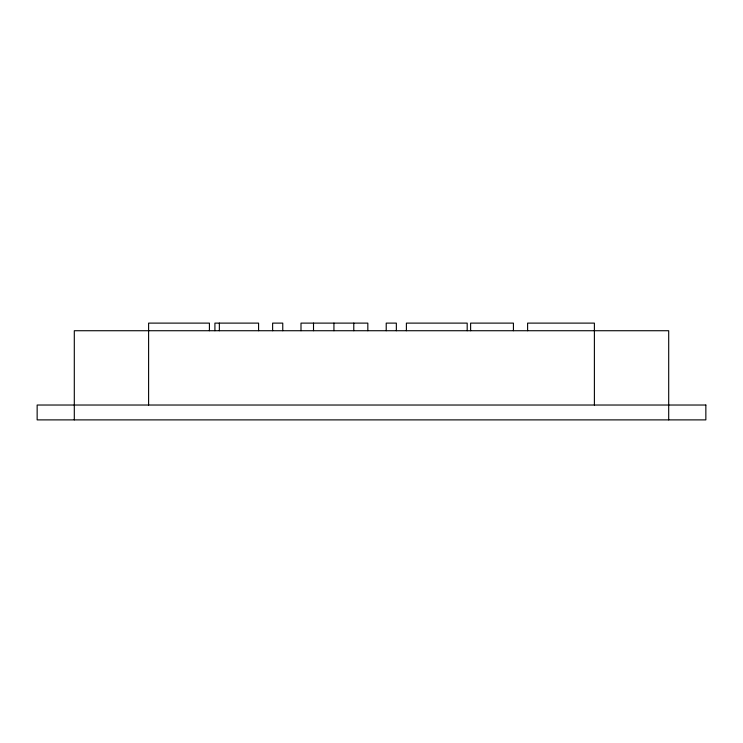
<?xml version="1.0" encoding="UTF-8"?>
<svg xmlns="http://www.w3.org/2000/svg" width="743" height="743" viewBox="0 0 743 743"><rect width="100%" height="100%" fill="white"/><g stroke="black" fill="none" stroke-linecap="round" stroke-linejoin="round"><path stroke-width="1.11" d="M668.7 419.888L668.7 330.728L74.3 330.728L74.3 419.888M594.4 405.028L594.391 323.112L527.604 323.112L527.604 330.728M513.422 330.728L513.422 323.112L470.616 323.112L470.616 330.728M467.189 330.728L467.189 323.112L406.393 323.112L406.393 330.728M396.353 330.728L396.353 323.112L386.221 323.112L386.221 330.728M367.831 330.728L367.831 323.112L300.999 323.112L300.999 330.728M353.779 323.112L353.779 330.728M333.932 323.112L333.932 330.728M313.509 323.112L313.509 330.728M282.758 330.728L282.758 323.112L272.625 323.112L272.625 330.728M258.583 330.728L258.583 323.112L214.913 323.112L214.913 330.728M219.352 323.112L219.352 330.728M209.415 330.728L209.415 323.112L148.609 323.112L148.6 405.028M705.85 405.028L37.15 405.028L37.15 419.888L705.85 419.888L705.85 405.028"/></g></svg>
